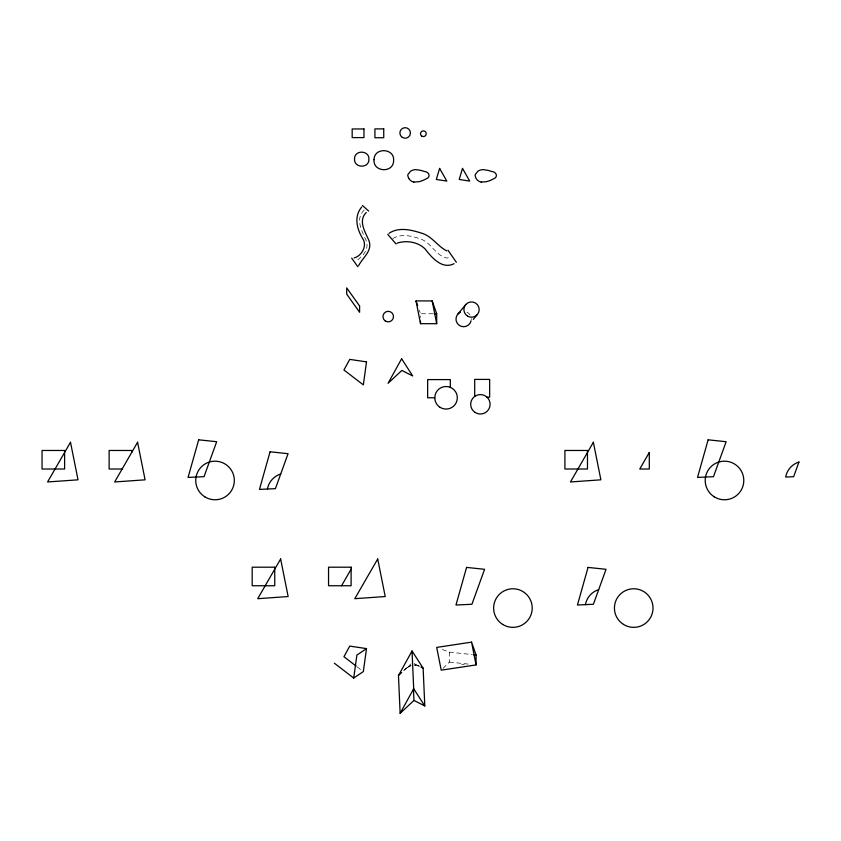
<?xml version="1.0" encoding="UTF-8"?>
<svg xmlns="http://www.w3.org/2000/svg" width="841" height="841" viewBox="0 0 841 841"><rect width="100%" height="100%" fill="white"/><g stroke="black" fill="none" stroke-linecap="round" stroke-linejoin="round"><path stroke-width="0.63" stroke-dasharray="4.21 3.15" d="M364.237 210.04C354.355 219.638 362.702 231.832 366.644 241.851A13.435 13.435 0 0 1 365.467 251.375L363.165 254.855L356.731 260.889M443.018 668.374L449.357 662.077L449.357 652.143L440.158 648.695M403.648 670.719L410.997 663.875M404.353 670.056C405.215 669.215 407.055 667.786 405.961 668.658M406.445 668.269L408.001 667.176L407.486 667.407M408.001 667.176L409.546 666.303M408.863 666.65C410.723 665.683 406.792 667.807 409.315 666.429M392.873 238.55C401.588 233.136 412.984 236.142 421.972 239.527C431.801 243.764 436.237 256.032 447.118 258.082L450.166 257.01M409.083 666.556L409.294 666.398M409.725 666.219L411.091 665.652L409.84 666.167M414.171 665.021C418.913 665.284 411.848 664.853 415.99 665.115M432.957 313.756L420.521 313.756L420.521 317.478M461.698 664.506L464.306 664.579M449.357 652.143L472.253 654.571M449.357 662.077L470.981 664.369M416.211 665.157L419.175 666.156L417.546 665.483L418.303 665.757M419.27 666.209L418.986 666.03M414.161 663.612L419.407 666.272M357.204 666.902L361.294 670.035M419.291 310.255L420.111 312.589M471.254 318.613A7.643 7.643 0 0 1 471.244 319.696M466.86 312.169A7.643 7.643 0 0 1 470.371 315.491"/><path stroke-width="1.26" d="M353.704 678.056L356.899 655.065L366.518 648.6L363.333 671.591L353.704 678.056L334.319 663.192M358.655 265.619C362.639 257.567 373.446 250.397 368.568 239.685C364.826 231.275 358.087 220.605 366.266 212.468M361.725 206.981C353.294 217.157 357.162 229.992 363.564 240.063C366.771 247.086 361.02 256.326 354.156 257.924M413.961 700.437L400.137 713.315L398.466 675.544L412.037 650.997L423.128 668.164L424.8 705.935L413.961 700.437L413.446 688.716M400.137 713.315L413.698 688.768L412.037 650.997M341.551 585.746L351.107 569.199M457.903 314.04L465.798 304.516M473.315 319.38L477.257 314.618M398.466 675.544L401.704 672.527M389.047 233.325C399.033 226.492 412.279 230.098 422.792 233.567C432.442 236.889 437.951 246.581 446.823 250.891M397.036 243.186C406.277 240.021 418.261 241.893 425.262 249.146C431.643 257.493 442.219 269.835 454.056 263.675M471.57 642.146L436.71 647.402L441.21 670.172L476.069 664.916L476.069 654.981L471.57 642.146L476.069 664.916M416.022 300.92L432.19 300.92L436.689 313.756L436.689 323.69L420.521 323.69L416.022 300.92L417.662 305.588M434.208 313.756L436.689 313.756M487.002 397.183L489.651 397.183L489.651 379.407L474.702 379.407L474.702 396.437M434.797 397.782L427.649 397.782L427.649 379.596L450.324 379.596L450.324 387.354M122.134 469.015L109.13 469.015L109.13 450.471L131.69 450.471L131.69 452.469M473.525 654.708L476.069 654.981M366.518 648.6L349.751 646.109L343.937 656.726L356.185 666.114M481.241 182.045L486.245 181.719A26.502 26.502 0 0 0 493.246 178.986C498.766 177.178 496.4 171.596 491.417 171.385A54.591 54.591 0 0 0 488.243 170.408L483.27 169.609A9.766 9.766 0 0 0 477.898 171.238L475.323 174.402A4.026 4.026 0 0 0 475.144 175.79L476.059 178.418A7.905 7.905 0 0 0 481.231 182.119M413.898 182.045L418.902 181.719A26.502 26.502 0 0 0 425.903 178.986C431.422 177.178 429.057 171.596 424.074 171.385A54.591 54.591 0 0 0 420.899 170.408L415.927 169.609A9.766 9.766 0 0 0 410.555 171.238L407.98 174.402A4.026 4.026 0 0 0 407.801 175.79L408.715 178.418M420.931 667.039L423.128 668.164M362.45 205.488L368.694 211.08M387.743 234.355L396.027 243.943M351.685 258.124L357.877 266.765M448.043 250.282L456.358 262.318M413.698 688.768L424.8 705.935M432.19 300.92L436.689 323.69M420.521 321.199L420.521 323.69M267.438 489.031A19.301 19.301 0 0 1 280.715 474.019M585.42 604.647A19.301 19.301 0 0 1 598.687 589.636M471.086 320.778A7.643 7.643 0 0 1 458.787 325.004A7.643 7.643 0 0 1 460.521 312.116M413.888 182.119A7.905 7.905 0 0 1 408.768 178.387M354.524 158.938C353.819 168.147 369.073 168.768 368.915 159.359C369.609 150.15 354.355 149.53 354.524 158.938M374.035 159.716C372.826 172.31 393.62 173.299 393.609 160.642C394.818 148.037 374.035 147.059 374.035 159.716M366.518 361.882L363.333 384.873L343.937 370.008L349.751 359.391L366.518 361.882M198.676 439.822L188.069 477.425L204.027 476.679L216.684 441.714L198.676 439.822M270.066 451.796L259.459 489.399L275.417 488.653L288.074 453.688L270.066 451.796M466.576 567.412L455.969 605.015L471.927 604.269L484.584 569.304L466.576 567.412M588.048 567.412L577.441 605.015L593.399 604.269L606.046 569.304L588.048 567.412M708.133 439.822L697.525 477.425L713.483 476.679L726.13 441.714L708.133 439.822M439.612 168.41L436.311 179.48L446.813 181.078L439.612 168.41M462.508 168.41L459.207 179.48L469.709 181.078L462.508 168.41M798.95 462.045L793.652 476.679L785.673 477.057A19.301 19.301 0 0 1 798.95 462.045M401.62 358.781L388.048 383.317L401.872 370.439L412.71 375.938L401.62 358.781M70.497 442.271L47.58 481.967L78.024 479.822L70.497 442.271M137.577 442.271L114.66 481.967L145.094 479.822L137.577 442.271M280.631 559.002L257.714 598.697L288.148 596.542L280.631 559.002M377.704 559.002L354.786 598.697L385.231 596.542L377.704 559.002M593.357 442.271L570.45 481.967L600.884 479.822L593.357 442.271M649.305 452.469L639.749 469.015L649.305 469.015L649.305 452.469M363.964 128.967L352.179 128.967L352.179 137.598L363.964 137.598L363.964 128.967M383.738 128.904L374.918 128.904L374.918 137.735L383.738 137.735L383.738 128.904M64.61 450.471L42.05 450.471L42.05 469.015L64.61 469.015L64.61 450.471M587.481 450.471L564.91 450.471L564.91 469.015L587.481 469.015L587.481 450.471M274.744 567.202L252.184 567.202L252.184 585.746L274.744 585.746L274.744 567.202M351.107 567.202L328.547 567.202L328.547 585.746L351.107 585.746L351.107 567.202M359.601 306.029L346.713 287.906L346.713 294.15L359.601 312.274L359.601 306.029M204.805 496.831A19.301 19.301 0 0 0 234.324 481.147A19.301 19.301 0 0 0 205.982 463.433A19.301 19.301 0 0 0 204.805 496.831M502.687 624.421A19.301 19.301 0 0 0 532.206 608.747A19.301 19.301 0 0 0 503.864 591.023A19.301 19.301 0 0 0 502.687 624.421M623.486 624.421A19.301 19.301 0 0 0 653.005 608.747A19.301 19.301 0 0 0 624.663 591.023A19.301 19.301 0 0 0 623.486 624.421M714.261 496.831A19.301 19.301 0 0 0 743.78 481.147A19.301 19.301 0 0 0 715.439 463.433A19.301 19.301 0 0 0 714.261 496.831M475.07 412.416A9.703 9.703 0 0 0 490.082 404.857A9.703 9.703 0 0 0 476.027 395.627A9.703 9.703 0 0 0 475.07 412.416M440.085 407.349A11.269 11.269 0 0 0 457.325 398.182A11.269 11.269 0 0 0 440.768 387.838A11.269 11.269 0 0 0 440.085 407.349M467.649 316.153A7.643 7.643 0 0 0 479.17 309.625A7.643 7.643 0 0 0 467.764 302.918A7.643 7.643 0 0 0 467.649 316.153M385.409 321.041A5.267 5.267 0 0 0 393.493 316.794A5.267 5.267 0 0 0 385.788 311.916A5.267 5.267 0 0 0 385.409 321.041M421.856 136.147A2.849 2.849 0 0 0 426.219 133.824A2.849 2.849 0 0 0 422.024 131.207A2.849 2.849 0 0 0 421.856 136.147M402.334 137.409A5.267 5.267 0 0 0 410.419 133.172A5.267 5.267 0 0 0 402.702 128.284A5.267 5.267 0 0 0 402.334 137.409"/></g></svg>
